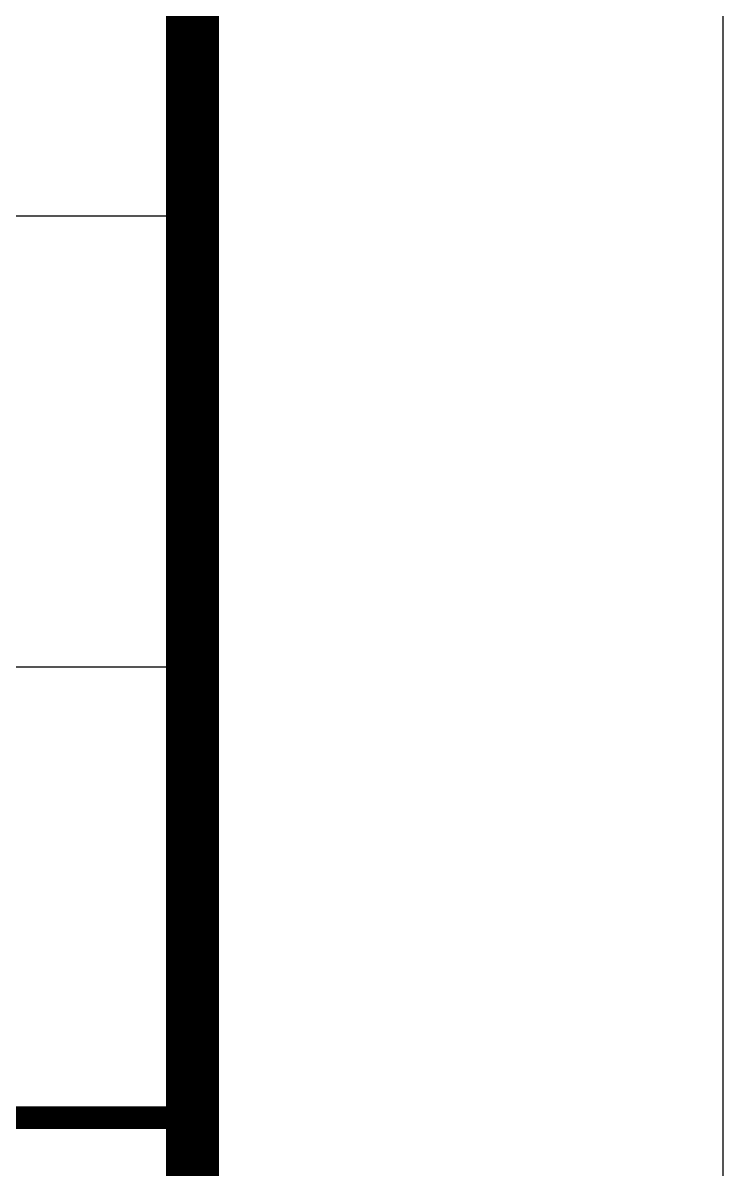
# Model space of a CAD drawing. Extents: x -522490 to 417652, y 450811 to 1108047.
# Drawn here: x 401433 to 402752, y 740000 to 742160 of the extents above; entities that cross this region are included whole.
import ezdxf

# ---------------------------------------------------------------- set-up
doc = ezdxf.new("R2010")
doc.units = 0
doc.header["$LTSCALE"] = 1000
doc.header["$MEASUREMENT"] = 0
doc.layers.add('PUB_TITLE', color=4, linetype='Continuous')

msp = doc.modelspace()

# ---------------------------------------------------------------- linework, layer by layer
at = {"layer": 'PUB_TITLE'}
for p, q in [((396142.5, 741796.7), (401752.5, 741796.7)), ((396142.5, 740946.7), (401752.5, 740946.7)), ((396142.5, 740096.7), (401752.5, 740096.7))]:
    msp.add_line(p, q, dxfattribs=at)
msp.add_lwpolyline([(343352.5, 729324.8), (402752.5, 729324.8), (402752.5, 771324.8), (343352.5, 771324.8)], close=True, dxfattribs=at)
at = {"layer": 'PUB_TITLE', "const_width": 100}
msp.add_lwpolyline([(345852.5, 730324.8), (401752.5, 730324.8), (401752.5, 770324.8), (345852.5, 770324.8)], close=True, dxfattribs=at)
at = {"layer": 'PUB_TITLE', "lineweight": 40, "const_width": 42.5}
msp.add_lwpolyline([(396142.5, 740096.7), (401752.5, 740096.7)], dxfattribs=at)

doc.saveas('drawing.dxf')
